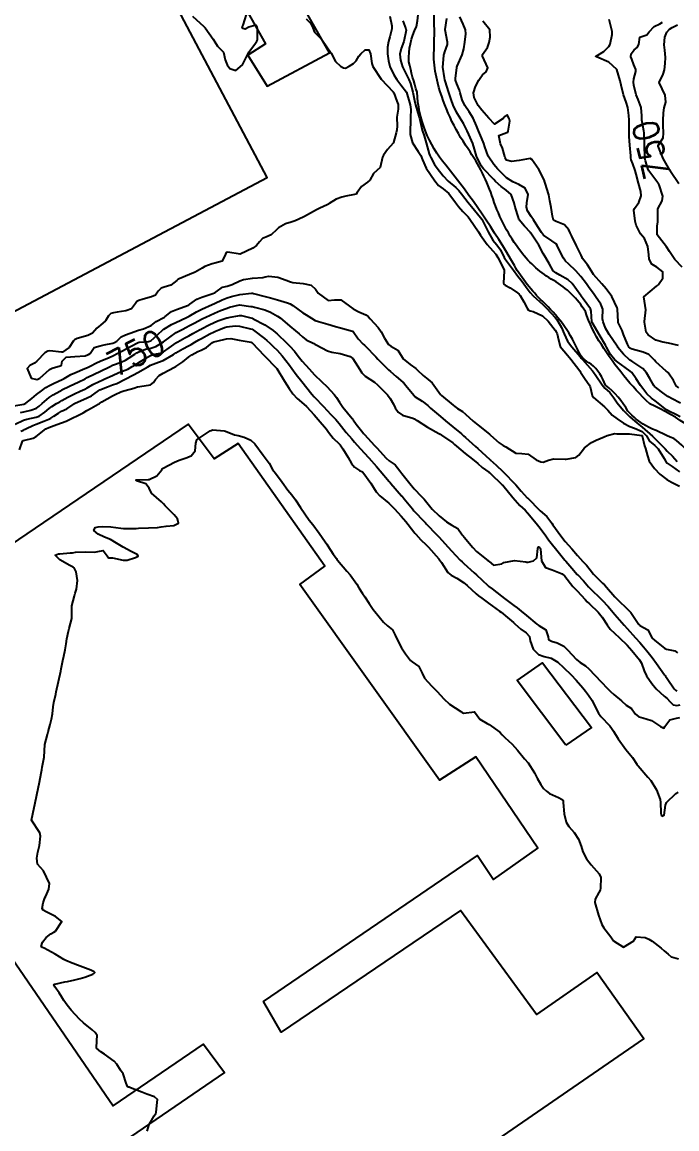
# Model space of a CAD drawing. Header units: metres. Extents: x 307586 to 320046, y 7427249 to 7434250.
# Drawn here: x 317882.7 to 317986.4, y 7430766.6 to 7430941.9 of the extents above; entities that cross this region are included whole.
import ezdxf
from ezdxf.enums import TextEntityAlignment as Align

# ---------------------------------------------------------------- set-up
doc = ezdxf.new("R2010")
doc.units = ezdxf.units.M
doc.header["$MEASUREMENT"] = 0
for name, color, linetype in [('Cotas', 45, 'Continuous'), ('Curvas de Nivel 1m', 11, 'Continuous'), ('Curvas de Nivel 5m', 15, 'Continuous'), ('Edificações', 30, 'Continuous'), ('Hidrografia', 140, 'Continuous')]:
    doc.layers.add(name, color=color, linetype=linetype)
doc.styles.add('Style-STANDARD', font='STANDARD.shx')

msp = doc.modelspace()

# ---------------------------------------------------------------- linework, layer by layer
at = {"layer": 'Curvas de Nivel 1m', "flags": 128}
for points, elevation in [([(317909.67, 7430942.88), (317911.47, 7430941.23), (317911.65, 7430941.02), (317912.94, 7430939.21), (317913.2, 7430938.78), (317913.61, 7430938.12), (317914.55, 7430937.19), (317914.83, 7430935.95), (317915.16, 7430935.18), (317915.57, 7430934.56), (317916.5, 7430934.24), (317917.58, 7430935.16), (317918.58, 7430937.15), (317919.62, 7430938.62), (317919.84, 7430938.9), (317919.93, 7430939.13), (317919.93, 7430940.84), (317919.89, 7430941.13), (317919.66, 7430941.47), (317918.56, 7430941.15), (317918.01, 7430940.79), (317917.65, 7430940.93), (317917.53, 7430941.16), (317917.56, 7430941.26), (317917.66, 7430941.42), (317918.23, 7430943.15)], 748), ([(317927.67, 7430942.45), (317928.37, 7430941.74), (317928.72, 7430941.02), (317928.98, 7430940.35), (317929.64, 7430939.63), (317930.22, 7430939), (317931.6, 7430936.99), (317932.31, 7430935.7), (317933.12, 7430934.97), (317933.58, 7430934.71), (317933.89, 7430934.65), (317934.47, 7430934.95), (317935.16, 7430935.37), (317935.59, 7430935.81), (317936.02, 7430936.52), (317936.33, 7430936.93), (317937.01, 7430937.53), (317937.61, 7430937.55), (317937.86, 7430936.92), (317938.06, 7430935.38), (317938.22, 7430934.91), (317939.55, 7430932.89), (317941.46, 7430930.87), (317941.53, 7430930.73), (317942.04, 7430929.39), (317942.25, 7430928.86), (317942.21, 7430928.15), (317942.04, 7430926.86), (317942.06, 7430925.45), (317942.02, 7430924.86), (317941.94, 7430924.38), (317941.48, 7430922.87), (317941.43, 7430922.78), (317940.56, 7430921.74), (317939.92, 7430920.88), (317939.77, 7430920.53), (317939.39, 7430918.89), (317938.34, 7430917.94), (317937.75, 7430916.91), (317937.36, 7430916.57), (317936.4, 7430915.88), (317935.76, 7430914.94), (317935.57, 7430914.7), (317935.34, 7430914.62), (317933.94, 7430914.35), (317933.33, 7430914.2), (317932.41, 7430913.89), (317931.32, 7430913.2), (317931.19, 7430913.11), (317930.96, 7430912.99), (317929.83, 7430912.48), (317929.31, 7430912.22), (317927.41, 7430911.15), (317927.29, 7430911.1), (317927.25, 7430911.08), (317927.19, 7430911.04), (317925.91, 7430910.43), (317925.28, 7430910.23), (317924.38, 7430909.97), (317923.28, 7430909.34), (317923.01, 7430909.08), (317922.1, 7430908.26), (317921.25, 7430907.89), (317920.73, 7430907.64), (317920.27, 7430907.12), (317919.81, 7430906.55), (317919.23, 7430906.14), (317917.22, 7430905.16), (317915.23, 7430905.48), (317914.98, 7430905.42), (317914.87, 7430905.18), (317914.34, 7430904.05), (317913.2, 7430903.73), (317912.75, 7430903.66), (317911.61, 7430903.22), (317911.19, 7430902.98), (317910.08, 7430902.34), (317909.18, 7430901.97), (317907.52, 7430901.27), (317907.3, 7430901.15), (317907.17, 7430901.02), (317906.21, 7430900.24), (317905.15, 7430899.93), (317904.67, 7430899.79), (317904.22, 7430899.31), (317903.77, 7430898.68), (317903.13, 7430898.39), (317901.83, 7430898.04), (317901.13, 7430897.82), (317900.81, 7430897.67), (317900.61, 7430897.36), (317899.98, 7430896.5), (317899.11, 7430896.19), (317897.71, 7430895.99), (317897.11, 7430895.9), (317896.72, 7430895.79), (317896.36, 7430895.41), (317895.89, 7430894.61), (317895.08, 7430893.91), (317894.79, 7430893.71), (317894.5, 7430893.43), (317893.81, 7430892.68), (317893.06, 7430892.3), (317891.38, 7430891.79), (317891.05, 7430891.65), (317890.94, 7430891.59), (317890.82, 7430891.47), (317890.11, 7430890.41), (317889.03, 7430889.64), (317888.89, 7430889.63), (317887.03, 7430889.84), (317886.73, 7430889.81), (317886.25, 7430889.52), (317885.01, 7430888.21), (317884.62, 7430887.93), (317883.88, 7430887.55), (317883.46, 7430887.09), (317884.08, 7430885.55), (317884.98, 7430885.3), (317885.17, 7430885.35), (317885.44, 7430885.53), (317887, 7430886.88), (317887.4, 7430887.11), (317888.68, 7430887.49), (317888.9, 7430887.6), (317889.01, 7430888.2), (317889.62, 7430888.88), (317891.02, 7430888.96), (317892.62, 7430889.05), (317893.02, 7430889.21), (317893.18, 7430889.27), (317893.44, 7430889.44), (317894.09, 7430890.37), (317895.04, 7430890.68), (317895.64, 7430890.81), (317897.05, 7430891.09), (317897.28, 7430891.16), (317897.66, 7430891.38), (317898.37, 7430892.07), (317899.06, 7430892.38), (317899.76, 7430892.67), (317901.07, 7430893.13), (317901.91, 7430893.34), (317903.08, 7430893.9), (317903.9, 7430894.5), (317905.1, 7430895.16), (317905.2, 7430895.2), (317905.34, 7430895.3), (317906.3, 7430896.1), (317907.11, 7430896.39), (317908.99, 7430897.12), (317909.12, 7430897.2), (317909.16, 7430897.21), (317909.21, 7430897.25), (317910.31, 7430898.06), (317911.13, 7430898.35), (317912.88, 7430898.94), (317913.14, 7430899.06), (317913.23, 7430899.11), (317913.38, 7430899.2), (317914.39, 7430899.96), (317915.16, 7430900.13), (317915.96, 7430900.37), (317917.17, 7430900.95), (317917.73, 7430901.15), (317919.18, 7430901.36), (317920.79, 7430901.5), (317921.18, 7430901.57), (317921.76, 7430901.68), (317923.18, 7430901.51), (317924.47, 7430901.07), (317925.17, 7430900.81), (317925.52, 7430900.71), (317927.17, 7430900.52), (317928.43, 7430900.28), (317929.16, 7430899.61), (317929.57, 7430899.01), (317931.14, 7430897.84), (317932.17, 7430897.94), (317933.14, 7430897.92), (317934.53, 7430896.95), (317935.12, 7430896.54), (317935.98, 7430896.06), (317937.11, 7430895.55), (317937.47, 7430895.28), (317937.81, 7430894.91), (317939.08, 7430893.54), (317939.56, 7430892.89), (317940.08, 7430891.86), (317940.71, 7430890.87), (317941.05, 7430890.61), (317942.18, 7430889.99), (317942.87, 7430888.84), (317943.03, 7430888.58), (317944.16, 7430887.69), (317945.01, 7430887.06), (317945.28, 7430886.82), (317946.18, 7430885.98), (317946.99, 7430885.34), (317947.63, 7430884.78), (317948.96, 7430882.95), (317949.1, 7430882.77), (317950.94, 7430881.25), (317951.21, 7430881.02), (317951.64, 7430880.74), (317952.43, 7430880.23), (317952.92, 7430879.81), (317954.11, 7430878.71), (317954.9, 7430878.09), (317956.69, 7430876.67), (317956.79, 7430876.58), (317956.88, 7430876.49), (317958.23, 7430875.3), (317958.87, 7430874.87), (317959.29, 7430874.65), (317960.85, 7430873.68), (317961.85, 7430873.62), (317962.85, 7430873.49), (317964.09, 7430872.59), (317964.84, 7430872.27), (317965.21, 7430872.21), (317966.07, 7430872.56), (317966.84, 7430872.74), (317968.68, 7430872.7), (317968.84, 7430872.7), (317970.39, 7430872.97), (317970.85, 7430873.32), (317971.75, 7430874.5), (317972.87, 7430875.33), (317973.62, 7430875.73), (317974.88, 7430876.25), (317975.34, 7430876.45), (317976.58, 7430876.75), (317976.89, 7430876.74), (317978.58, 7430876.72), (317978.89, 7430876.69), (317980.81, 7430876.46), (317980.88, 7430876.43), (317980.91, 7430876.39), (317981.27, 7430874.79), (317981.42, 7430874.38), (317981.71, 7430873.24), (317982, 7430872.37), (317982.83, 7430871.22), (317983.67, 7430870.35), (317984.8, 7430869.49), (317985.53, 7430869.06), (317986.79, 7430868.45)], 748), ([(317940.93, 7430942.88), (317941.21, 7430941.32), (317941.23, 7430940.87), (317940.92, 7430939.6), (317940.71, 7430938.88), (317940.52, 7430937.98), (317940.52, 7430936.88), (317940.68, 7430935.79), (317940.93, 7430934.88), (317941.56, 7430933.59), (317942.04, 7430932.86), (317942.68, 7430931.99), (317943.53, 7430930.84), (317944.13, 7430928.83), (317944.26, 7430928.08), (317944.21, 7430926.83), (317944.17, 7430926.14), (317944.12, 7430924.83), (317944.14, 7430924.15), (317944.48, 7430922.83), (317945.42, 7430921.44), (317945.8, 7430920.82), (317946.1, 7430920.12), (317946.69, 7430918.81), (317947.38, 7430917.77), (317948.03, 7430916.79), (317948.6, 7430916.03), (317949.35, 7430915.53), (317950.28, 7430914.76), (317951.32, 7430913.36), (317951.78, 7430912.74), (317952.49, 7430911.92), (317953.3, 7430911.08), (317953.6, 7430910.72), (317954.28, 7430909.71), (317954.94, 7430908.7), (317955.27, 7430908.2), (317956.31, 7430906.69), (317957.23, 7430905.69), (317957.71, 7430905.15), (317958, 7430904.67), (317958.93, 7430902.92), (317959.03, 7430902.65), (317959.03, 7430902.49), (317958.9, 7430900.65), (317958.96, 7430900.44), (317959.17, 7430900.28), (317959.99, 7430899.82), (317961.16, 7430899.06), (317961.38, 7430898.85), (317961.55, 7430898.62), (317962.16, 7430897.6), (317962.68, 7430896.61), (317962.85, 7430896.34), (317963.12, 7430896.22), (317963.61, 7430896.11), (317965.11, 7430895.4), (317966, 7430894.57), (317967.09, 7430893.13), (317967.31, 7430892.78), (317967.41, 7430892.56), (317967.55, 7430892.08), (317967.91, 7430890.54), (317969.04, 7430889.15), (317969.61, 7430888.52), (317971.01, 7430886.72), (317971.14, 7430886.51), (317971.85, 7430885.35), (317972.47, 7430884.49), (317972.64, 7430884.15), (317972.97, 7430882.79), (317973.18, 7430882.48), (317974.94, 7430881), (317975.43, 7430880.45), (317976.16, 7430879.68), (317976.92, 7430879.11), (317977.91, 7430878.42), (317978.91, 7430877.89), (317979.66, 7430877.64), (317980.89, 7430877.06), (317981.55, 7430876.38), (317982.06, 7430875.56), (317982.87, 7430874.89), (317983.44, 7430874.35), (317984.39, 7430872.8), (317984.62, 7430872.34), (317984.84, 7430872.09), (317985.64, 7430871.52), (317986.82, 7430870.72)], 747), ([(317942.95, 7430942.14), (317943.46, 7430940.84), (317943.49, 7430940.68), (317943.15, 7430938.85), (317942.7, 7430937.77), (317942.51, 7430936.86), (317942.62, 7430935.88), (317942.94, 7430934.85), (317943.56, 7430933.6), (317943.94, 7430932.84), (317944.17, 7430932.21), (317944.57, 7430930.83), (317944.84, 7430929.51), (317944.99, 7430928.83), (317945.49, 7430927.03), (317945.56, 7430926.82), (317945.6, 7430926.7), (317946.05, 7430924.81), (317946.33, 7430923.93), (317946.68, 7430922.81), (317947.17, 7430921.04), (317947.27, 7430920.8), (317947.41, 7430920.5), (317947.99, 7430919.38), (317948.39, 7430918.79), (317949.38, 7430917.59), (317950.14, 7430916.76), (317951.35, 7430915.71), (317951.87, 7430915.26), (317952.28, 7430914.74), (317953.32, 7430913.34), (317953.85, 7430912.71), (317955.3, 7430910.99), (317955.5, 7430910.7), (317955.7, 7430910.28), (317956.47, 7430908.69), (317957.25, 7430907.39), (317957.84, 7430906.67), (317958.44, 7430905.87), (317959.04, 7430904.65), (317959.22, 7430904.33), (317960.48, 7430902.64), (317961.18, 7430901.71), (317961.68, 7430901.12), (317962.02, 7430900.62), (317962.51, 7430899.95), (317963.16, 7430899.12), (317963.61, 7430898.6), (317965.13, 7430897.18), (317965.77, 7430896.57), (317967.11, 7430895.16), (317967.37, 7430894.82), (317967.55, 7430894.55), (317968.11, 7430893.56), (317968.52, 7430892.54), (317969.07, 7430891.41), (317969.72, 7430890.52), (317971.04, 7430888.96), (317971.25, 7430888.72), (317971.42, 7430888.5), (317973.01, 7430886.68), (317973.17, 7430886.48), (317973.54, 7430885.93), (317974.53, 7430884.46), (317974.98, 7430883.97), (317975.77, 7430883.25), (317976.4, 7430882.44), (317976.95, 7430881.61), (317977.94, 7430880.42), (317978.92, 7430879.39), (317980.07, 7430878.4), (317980.9, 7430877.78), (317982.5, 7430876.37), (317982.68, 7430876.17), (317982.88, 7430875.96), (317984.51, 7430874.34), (317984.86, 7430873.98), (317985.71, 7430873.19), (317986.45, 7430872.32)], 746), ([(317986.92, 7430879.43), (317986.35, 7430879.74), (317985.03, 7430880.34), (317984.93, 7430880.39), (317984.76, 7430880.52), (317982.96, 7430881.93), (317982.39, 7430882.37), (317981.64, 7430883.05), (317980.98, 7430883.9), (317980.65, 7430884.39), (317979.94, 7430885.45), (317979.26, 7430886.41), (317979.01, 7430886.65), (317978.21, 7430887.22), (317977.03, 7430888.07), (317976.58, 7430888.44), (317975.88, 7430889.29), (317975.23, 7430890.46), (317975.06, 7430890.78), (317974.08, 7430892.47), (317973.1, 7430894.11), (317972.95, 7430894.34), (317972.91, 7430894.48), (317972.8, 7430896.17), (317972.69, 7430896.49), (317971.53, 7430898.12), (317971.24, 7430898.51), (317971.21, 7430898.56), (317971.15, 7430898.64), (317969.79, 7430900.52), (317969.18, 7430901.1), (317967.87, 7430901.87), (317967.2, 7430902.22), (317966.77, 7430902.56), (317966.19, 7430903.59), (317965.64, 7430904.58), (317965.23, 7430905.29), (317964.5, 7430906.59), (317963.27, 7430908.49), (317963.18, 7430908.6), (317962.27, 7430909.6), (317961.41, 7430910.63), (317961.37, 7430910.71), (317961.3, 7430910.96), (317960.79, 7430912.64), (317960.63, 7430913.33), (317960.12, 7430914.64), (317959.35, 7430915.31), (317958.56, 7430915.87), (317957.66, 7430916.68), (317957.37, 7430916.98), (317955.76, 7430918.7), (317955.4, 7430919.19), (317954.64, 7430920.71), (317954.33, 7430921.8), (317954.08, 7430922.71), (317953.45, 7430924.11), (317953.14, 7430924.72), (317952.59, 7430925.85), (317952.07, 7430926.74), (317951.5, 7430927.66), (317950.95, 7430928.76), (317950.61, 7430929.68), (317950.26, 7430930.76), (317949.67, 7430932.65), (317949.64, 7430932.77), (317949.56, 7430933.09), (317949.31, 7430934.77), (317949.47, 7430936.64), (317949.48, 7430936.77), (317949.5, 7430936.87), (317949.61, 7430937.2), (317950.03, 7430938.36), (317950.06, 7430938.77), (317949.7, 7430940.73), (317949.69, 7430940.77), (317949.92, 7430942.52)], 746), ([(317986.95, 7430881.57), (317985.51, 7430882.33), (317985.15, 7430882.52), (317984.97, 7430882.63), (317983.96, 7430883.36), (317982.98, 7430884.1), (317982.84, 7430884.22), (317982.74, 7430884.36), (317982.11, 7430885.48), (317981.58, 7430886.38), (317981.01, 7430887.09), (317979.23, 7430888.21), (317979.03, 7430888.34), (317978.94, 7430888.41), (317977.95, 7430889.33), (317977.05, 7430890.39), (317977.03, 7430890.42), (317977.02, 7430890.44), (317976.92, 7430890.58), (317975.67, 7430892.45), (317975.09, 7430893.47), (317974.69, 7430894.46), (317974.63, 7430894.94), (317974.65, 7430896.46), (317974.36, 7430897.25), (317973.51, 7430898.48), (317973.16, 7430898.96), (317972.51, 7430899.83), (317972.05, 7430900.5), (317971.19, 7430901.65), (317970.39, 7430902.52), (317969.21, 7430903.63), (317968.76, 7430904.08), (317968.4, 7430904.54), (317967.99, 7430905.31), (317967.42, 7430906.56), (317967.25, 7430906.8), (317966.56, 7430907.26), (317965.27, 7430908.2), (317964.95, 7430908.58), (317964.36, 7430909.51), (317963.68, 7430910.6), (317963.3, 7430911.15), (317962.74, 7430912.04), (317962.58, 7430912.61), (317962.61, 7430913.32), (317962.83, 7430914.61), (317962.36, 7430915.62), (317961.36, 7430916.23), (317960.4, 7430916.64), (317959.37, 7430917.28), (317957.95, 7430918.67), (317957.71, 7430918.99), (317957.4, 7430919.36), (317956.5, 7430920.69), (317955.97, 7430922.15), (317955.81, 7430922.7), (317955.45, 7430923.59), (317954.97, 7430924.7), (317954.66, 7430925.51), (317954.13, 7430926.71), (317953.5, 7430927.7), (317952.81, 7430928.73), (317952.39, 7430929.6), (317952.06, 7430930.74), (317951.95, 7430931.15), (317951.55, 7430932.14), (317951.33, 7430932.75), (317951.29, 7430933.02), (317951.51, 7430934.75), (317951.53, 7430934.81), (317951.58, 7430934.93), (317952.39, 7430936.74), (317952.66, 7430937.69), (317952.82, 7430938.73), (317952.97, 7430940.05), (317952.92, 7430940.73), (317952.55, 7430941.63), (317951.98, 7430942.75)], 747), ([(317986.69, 7430884.02), (317986.29, 7430884.32), (317985.84, 7430885.17), (317985.08, 7430886.34), (317985, 7430886.41), (317984.7, 7430886.65), (317983.03, 7430888.11), (317982.83, 7430888.36), (317981.95, 7430889.29), (317981.05, 7430889.67), (317979.33, 7430890.13), (317979.05, 7430890.23), (317978.94, 7430890.3), (317978.85, 7430890.41), (317978.54, 7430890.94), (317977.95, 7430892.43), (317977.73, 7430893.07), (317977.1, 7430894.37), (317977.08, 7430894.44), (317977.08, 7430894.47), (317976.96, 7430896.44), (317976.91, 7430896.66), (317976.08, 7430898.45), (317975.17, 7430899.7), (317974.49, 7430900.47), (317973.2, 7430901.97), (317972.84, 7430902.49), (317972.21, 7430903.49), (317971.46, 7430904.51), (317971.37, 7430904.66), (317971.23, 7430905.02), (317970.51, 7430906.52), (317969.74, 7430908.05), (317969.5, 7430908.53), (317969.28, 7430909.02), (317968.59, 7430909.84), (317967.29, 7430910.36), (317966.86, 7430910.56), (317966.69, 7430911.17), (317966.46, 7430912.57), (317966.28, 7430913.63), (317966.08, 7430914.57), (317965.53, 7430916.41), (317965.48, 7430916.58), (317965.37, 7430916.95), (317964.54, 7430918.59), (317963.41, 7430920.19), (317963.13, 7430920.32), (317961.41, 7430919.99), (317960.21, 7430919.84), (317959.41, 7430920.04), (317959.18, 7430920.43), (317959.11, 7430920.65), (317958.76, 7430921.99), (317958.44, 7430922.66), (317958.17, 7430923.95), (317959.46, 7430924.43), (317959.6, 7430924.51), (317959.67, 7430924.65), (317959.9, 7430926.22), (317959.81, 7430926.65), (317959.49, 7430927.22), (317959.15, 7430926.99), (317958.89, 7430926.66), (317957.47, 7430925.75), (317956.61, 7430926.69), (317955.5, 7430927.96), (317954.91, 7430928.71), (317954.27, 7430929.97), (317954.16, 7430930.71), (317954.51, 7430931.74), (317955.01, 7430932.71), (317955.2, 7430933.06), (317955.57, 7430933.57), (317956.2, 7430934.07), (317956.43, 7430934.69), (317955.6, 7430936.55), (317955.57, 7430936.7), (317955.58, 7430936.73), (317955.6, 7430936.79), (317956.39, 7430937.92), (317956.64, 7430938.69), (317956.79, 7430939.54), (317956.73, 7430940.69), (317955.67, 7430942.08)], 748), ([(317986.65, 7430890.73), (317985.06, 7430891.09), (317984.16, 7430891.25), (317983.07, 7430891.54), (317981.83, 7430892.38), (317981.54, 7430892.84), (317981.24, 7430894.39), (317981.24, 7430894.52), (317981.48, 7430896.38), (317981.15, 7430898.39), (317983.17, 7430900.08), (317983.33, 7430900.2), (317983.48, 7430900.36), (317984.18, 7430901.35), (317984.16, 7430902.35), (317983.21, 7430903.09), (317982.44, 7430903.59), (317982.02, 7430904.38), (317981.92, 7430905.07), (317981.78, 7430906.38), (317981.26, 7430907.63), (317980.64, 7430908.4), (317979.93, 7430909.76), (317979.76, 7430910.41), (317979.59, 7430912.13), (317979.7, 7430912.41), (317980.38, 7430913.35), (317980.71, 7430914.4), (317980.66, 7430915.09), (317980.32, 7430916.4), (317979.93, 7430917.85), (317979.77, 7430918.41), (317979.4, 7430919.47), (317979.14, 7430920.14), (317979.1, 7430920.41), (317979.1, 7430920.73), (317978.95, 7430922.42), (317978.84, 7430923.8), (317978.84, 7430924.42), (317978.84, 7430925.78), (317978.81, 7430926.42), (317978.77, 7430927.15), (317978.61, 7430928.42), (317978.35, 7430929.26), (317977.92, 7430930.43), (317977.56, 7430931.92), (317977.43, 7430932.44), (317977.39, 7430932.61), (317976.85, 7430934.45), (317975.59, 7430935.59), (317973.65, 7430936.43), (317973.6, 7430936.45), (317973.59, 7430936.46), (317973.57, 7430936.48), (317973.56, 7430936.53), (317973.6, 7430936.56), (317974.82, 7430937.26), (317975.63, 7430938.08), (317975.77, 7430938.32), (317975.82, 7430938.46), (317976.15, 7430939.95), (317976.16, 7430940.45), (317975.68, 7430942.32)], 749), ([(317986.69, 7430916.33), (317985.39, 7430918.29), (317985.36, 7430918.34), (317985.27, 7430918.46), (317984.24, 7430920.35), (317983.44, 7430922.27), (317983.43, 7430922.36), (317983.44, 7430922.4), (317984.2, 7430923.61), (317984.29, 7430924.35), (317984.22, 7430925.61), (317984.24, 7430926.35), (317984.29, 7430927.57), (317984.39, 7430928.35), (317984.62, 7430929.25), (317984.52, 7430930.35), (317983.56, 7430932.36), (317984.23, 7430933.7), (317984.45, 7430934.35), (317984.55, 7430935.39), (317984.57, 7430936.35), (317984.47, 7430937.5), (317984.38, 7430938.35), (317984.46, 7430939.53), (317984.78, 7430940.35), (317985.2, 7430940.8), (317985.66, 7430941.1), (317986.48, 7430941.52)], 751), ([(317881.36, 7430881.15), (317882.93, 7430881.42), (317883.04, 7430881.45), (317883.24, 7430881.56), (317884.17, 7430882.32), (317884.95, 7430882.93), (317885.71, 7430883.53), (317886.44, 7430884.04), (317886.97, 7430884.37), (317887.71, 7430884.76), (317888.98, 7430885.33), (317889.09, 7430885.38), (317889.3, 7430885.49), (317890.38, 7430886.09), (317890.99, 7430886.37), (317892.59, 7430887.04), (317893, 7430887.23), (317893.14, 7430887.3), (317893.42, 7430887.44), (317894.46, 7430887.97), (317895.01, 7430888.22), (317896.45, 7430888.83), (317897.02, 7430889.09), (317897.23, 7430889.18), (317897.63, 7430889.38), (317898.54, 7430889.87), (317899.03, 7430890.12), (317899.85, 7430890.56), (317901.05, 7430891.17), (317901.19, 7430891.21), (317902.67, 7430891.33), (317903.05, 7430891.47), (317904.03, 7430892.34), (317905.07, 7430893.28), (317905.1, 7430893.3), (317906.34, 7430894.03), (317907.09, 7430894.4), (317907.69, 7430894.67), (317908.93, 7430895.25), (317909.1, 7430895.35), (317910.29, 7430896.06), (317911.12, 7430896.47), (317912.76, 7430897.21), (317913.12, 7430897.38), (317914.37, 7430897.95), (317915.13, 7430898.25), (317915.84, 7430898.47), (317917.14, 7430898.79), (317919.01, 7430898.99), (317919.15, 7430898.98), (317919.34, 7430898.94), (317921.14, 7430898.46), (317921.99, 7430898.25), (317923.14, 7430897.96), (317924.72, 7430897.47), (317925.13, 7430897.31), (317925.52, 7430897.06), (317927.11, 7430895.9), (317927.64, 7430895.56), (317928.49, 7430895.02), (317929.1, 7430894.67), (317929.61, 7430894.49), (317931.09, 7430894.09), (317932.31, 7430893.74), (317933.08, 7430893.53), (317935.02, 7430892.99), (317935.07, 7430892.97), (317935.1, 7430892.94), (317935.88, 7430891.75), (317936.67, 7430890.92), (317936.89, 7430890.75), (317937.05, 7430890.61), (317938.68, 7430888.89), (317939.03, 7430888.54), (317940.7, 7430886.87), (317941, 7430886.58), (317941.91, 7430885.78), (317942.98, 7430884.92), (317943.06, 7430884.84), (317943.44, 7430884.37), (317944.7, 7430882.82), (317944.95, 7430882.6), (317946.04, 7430881.9), (317946.94, 7430881.18), (317947.38, 7430880.79), (317948.92, 7430879.45), (317949.73, 7430878.76), (317950.9, 7430877.84), (317952.24, 7430876.73), (317952.57, 7430876.42), (317952.88, 7430876.13), (317954.48, 7430874.7), (317954.86, 7430874.37), (317956.75, 7430872.67), (317956.8, 7430872.63), (317956.83, 7430872.6), (317957.75, 7430871.73), (317958.81, 7430870.74), (317958.91, 7430870.65), (317960.79, 7430868.72), (317960.84, 7430868.68), (317960.88, 7430868.63), (317961.74, 7430867.65), (317962.69, 7430866.6), (317962.73, 7430866.56), (317962.76, 7430866.53), (317964.65, 7430864.58), (317964.74, 7430864.5), (317965.81, 7430863.64), (317966.57, 7430862.55), (317966.72, 7430862.3), (317967.99, 7430860.54), (317968.68, 7430859.68), (317969.74, 7430858.52), (317970.66, 7430857.46), (317971.51, 7430856.5), (317972.05, 7430855.91), (317972.63, 7430855.15), (317973.16, 7430854.47), (317974.61, 7430853.07), (317974.94, 7430852.79), (317975.25, 7430852.45), (317976.58, 7430850.9), (317977.05, 7430850.43), (317978.56, 7430848.96), (317979.08, 7430848.4), (317980.38, 7430846.53), (317980.5, 7430846.39), (317980.52, 7430846.37), (317981.8, 7430845.65), (317982.48, 7430844.36), (317982.84, 7430844.01), (317984.49, 7430842.73), (317984.76, 7430842.61), (317986.04, 7430842.32), (317986.48, 7430842.03)], 749), ([(317881.55, 7430878.24), (317882.9, 7430878.88), (317883.41, 7430879.05), (317884.9, 7430879.35), (317885.37, 7430879.53), (317886.27, 7430880.17), (317886.92, 7430880.73), (317887.37, 7430881.07), (317888.1, 7430881.5), (317888.63, 7430881.79), (317888.94, 7430881.97), (317889.9, 7430882.52), (317890.95, 7430883.06), (317891.84, 7430883.46), (317892.6, 7430883.8), (317892.96, 7430883.99), (317893.87, 7430884.53), (317894.98, 7430885.08), (317895.22, 7430885.18), (317895.76, 7430885.41), (317896.99, 7430885.98), (317897.96, 7430886.41), (317899, 7430886.8), (317899.39, 7430886.97), (317900.1, 7430887.36), (317900.66, 7430887.7), (317901.01, 7430887.92), (317902.54, 7430888.85), (317903.02, 7430889.14), (317903.15, 7430889.19), (317903.69, 7430889.31), (317904.77, 7430889.56), (317905.03, 7430889.68), (317905.96, 7430890.36), (317907.05, 7430891.12), (317907.14, 7430891.18), (317907.3, 7430891.27), (317908.41, 7430891.9), (317909.06, 7430892.26), (317909.71, 7430892.6), (317910.88, 7430893.23), (317911, 7430893.3), (317911.07, 7430893.34), (317912.3, 7430893.99), (317913.09, 7430894.37), (317913.68, 7430894.6), (317915.1, 7430895.07), (317915.19, 7430895.09), (317915.61, 7430895.17), (317916.84, 7430895.43), (317917.11, 7430895.47), (317917.39, 7430895.44), (317918.7, 7430895.14), (317919.1, 7430895.02), (317919.28, 7430894.95), (317921.09, 7430894), (317922.41, 7430893.09), (317922.78, 7430892.79), (317923.07, 7430892.53), (317924.62, 7430891.06), (317925.05, 7430890.62), (317925.8, 7430889.8), (317926.39, 7430889.04), (317927.02, 7430888.25), (317928.11, 7430887.02), (317928.99, 7430886.08), (317930.11, 7430885), (317930.97, 7430884.15), (317932.09, 7430882.97), (317932.47, 7430882.49), (317932.94, 7430881.74), (317933.46, 7430880.95), (317934.92, 7430879.17), (317935.02, 7430879.05), (317935.1, 7430878.94), (317935.58, 7430878.25), (317936.63, 7430876.91), (317936.74, 7430876.77), (317936.88, 7430876.63), (317938.48, 7430874.89), (317938.86, 7430874.49), (317940.32, 7430872.88), (317940.83, 7430872.44), (317941.75, 7430871.78), (317942.49, 7430870.84), (317942.63, 7430870.66), (317942.81, 7430870.43), (317944.1, 7430868.83), (317944.78, 7430867.98), (317945.92, 7430866.8), (317946.34, 7430866.37), (317946.75, 7430865.86), (317947.62, 7430864.78), (317948.73, 7430863.74), (317949.9, 7430862.76), (317950.71, 7430862.24), (317951.66, 7430861.7), (317952.39, 7430860.72), (317952.52, 7430860.55), (317952.69, 7430860.33), (317954.05, 7430858.71), (317954.66, 7430858.09), (317956.42, 7430856.67), (317956.55, 7430856.58), (317956.64, 7430856.51), (317957.36, 7430855.94), (317958.64, 7430856.14), (317958.97, 7430856.31), (317960.64, 7430856.63), (317962.47, 7430856.43), (317962.64, 7430856.41), (317962.84, 7430856.4), (317963.69, 7430856.59), (317964.18, 7430857.05), (317964.34, 7430858.58), (317964.46, 7430858.8), (317964.67, 7430858.65), (317964.7, 7430858.61), (317964.72, 7430858.58), (317964.8, 7430858.45), (317964.92, 7430856.58), (317965.59, 7430855.53), (317966.63, 7430855.17), (317968.22, 7430854.53), (317968.62, 7430854.15), (317969.89, 7430852.52), (317970.59, 7430851.85), (317971.88, 7430850.49), (317972.19, 7430850.11), (317972.57, 7430849.77), (317973.92, 7430848.47), (317974.54, 7430847.66), (317975.32, 7430846.45), (317975.84, 7430845.76), (317976.51, 7430845.16), (317977.32, 7430844.42), (317978.49, 7430843.23), (317979.24, 7430842.4), (317980.46, 7430840.94), (317980.8, 7430840.38), (317981.22, 7430839.16), (317981.59, 7430838.37), (317982.42, 7430837.19), (317983.12, 7430836.35), (317984.39, 7430835.17), (317984.85, 7430834.79), (317985.27, 7430834.33), (317985.82, 7430833.77), (317986.38, 7430833.67), (317986.9, 7430833.78)], 751), ([(317882.44, 7430877.12), (317882.88, 7430877.31), (317883.05, 7430877.39), (317883.35, 7430877.56), (317884.38, 7430878.05), (317884.89, 7430878.24), (317886.1, 7430878.73), (317886.9, 7430879.05), (317887.21, 7430879.19), (317887.7, 7430879.5), (317888.4, 7430880), (317888.91, 7430880.28), (317889.72, 7430880.68), (317890.91, 7430881.47), (317890.97, 7430881.5), (317892.94, 7430882.41), (317893.64, 7430882.74), (317894.58, 7430883.42), (317894.8, 7430883.58), (317894.96, 7430883.66), (317896.19, 7430884.18), (317896.97, 7430884.46), (317897.65, 7430884.71), (317898.98, 7430885.37), (317900.31, 7430886.04), (317900.99, 7430886.41), (317902.55, 7430887.33), (317903.01, 7430887.57), (317904.27, 7430888.05), (317905.01, 7430888.35), (317906.64, 7430889.28), (317906.87, 7430889.43), (317907.03, 7430889.53), (317908.12, 7430890.17), (317909.04, 7430890.66), (317909.43, 7430890.87), (317910.03, 7430891.24), (317910.66, 7430891.63), (317911.06, 7430891.84), (317912.4, 7430892.54), (317913.07, 7430892.86), (317913.31, 7430892.96), (317913.82, 7430893.19), (317914.7, 7430893.57), (317915.08, 7430893.67), (317916.43, 7430893.81), (317917.08, 7430893.79), (317918.86, 7430893.35), (317919.08, 7430893.27), (317919.32, 7430893.13), (317921.06, 7430891.81), (317921.45, 7430891.5), (317921.88, 7430891.1), (317922.48, 7430890.52), (317923.04, 7430889.97), (317923.84, 7430889.07), (317925.01, 7430887.58), (317925.38, 7430887.05), (317926.05, 7430886.1), (317926.98, 7430885.03), (317928.58, 7430883.01), (317928.95, 7430882.57), (317930.44, 7430880.99), (317930.93, 7430880.48), (317931.64, 7430879.7), (317932.34, 7430878.97), (317932.9, 7430878.33), (317934.02, 7430876.95), (317934.87, 7430875.9), (317935.33, 7430875.39), (317935.76, 7430874.93), (317936.85, 7430873.73), (317937.58, 7430872.9), (317938.82, 7430871.52), (317939.37, 7430870.88), (317940.8, 7430869.19), (317940.95, 7430869.02), (317941.08, 7430868.87), (317942.76, 7430866.92), (317942.84, 7430866.84), (317943.2, 7430866.4), (317944.49, 7430864.82), (317944.74, 7430864.54), (317946.39, 7430862.79), (317946.54, 7430862.62), (317946.71, 7430862.43), (317948.33, 7430860.77), (317948.69, 7430860.38), (317950.15, 7430858.76), (317950.66, 7430858.21), (317952.06, 7430856.73), (317952.35, 7430856.43), (317952.64, 7430856.17), (317954.25, 7430854.7), (317954.62, 7430854.36), (317956.43, 7430852.67), (317956.52, 7430852.6), (317956.59, 7430852.54), (317957.1, 7430852.15), (317958.58, 7430851.02), (317959.06, 7430850.65), (317960.56, 7430849.51), (317961.07, 7430849.13), (317961.7, 7430848.61), (317962.54, 7430847.92), (317964.2, 7430846.58), (317964.52, 7430846.38), (317965.61, 7430845.65), (317966.01, 7430844.56), (317966.07, 7430844.13), (317966.5, 7430843.88), (317967.4, 7430843.63), (317968.49, 7430843.07), (317969.04, 7430842.52), (317970.46, 7430840.99), (317971.09, 7430840.5), (317971.91, 7430839.95), (317972.44, 7430839.49), (317973.39, 7430838.47), (317974.42, 7430837.39), (317975.36, 7430836.45), (317975.88, 7430835.92), (317976.39, 7430835.45), (317977.61, 7430834.42), (317978.38, 7430833.73), (317979.18, 7430833.21), (317979.79, 7430832.39), (317980.36, 7430831.88), (317981, 7430831.73), (317982.35, 7430831.31), (317983.77, 7430830.35), (317984.33, 7430830.1), (317984.5, 7430830.34), (317985.28, 7430831.4), (317986.35, 7430831.68), (317986.86, 7430831.8)], 752), ([(317882.25, 7430874.16), (317882.71, 7430875.56), (317882.86, 7430875.66), (317884.39, 7430876.03), (317884.87, 7430876.29), (317886.41, 7430877.52), (317886.89, 7430877.74), (317888.17, 7430878.22), (317888.89, 7430878.48), (317889.65, 7430878.73), (317890.9, 7430879.34), (317891.16, 7430879.47), (317892.32, 7430880.04), (317892.92, 7430880.39), (317893.59, 7430880.77), (317894.69, 7430881.42), (317894.86, 7430881.49), (317894.93, 7430881.53), (317895.3, 7430881.78), (317896.95, 7430882.75), (317897.38, 7430882.96), (317898.32, 7430883.38), (317898.79, 7430883.53), (317898.96, 7430883.57), (317900.37, 7430883.95), (317900.96, 7430884.15), (317901.99, 7430884.31), (317902.97, 7430884.48), (317903.46, 7430884.83), (317903.78, 7430885.31), (317904.37, 7430885.93), (317904.99, 7430886.33), (317906.8, 7430887.27), (317907, 7430887.38), (317908.14, 7430888.14), (317909.02, 7430888.87), (317909.23, 7430889.04), (317909.55, 7430889.24), (317910.52, 7430889.74), (317911.03, 7430889.96), (317911.89, 7430890.37), (317912.84, 7430891.2), (317913.05, 7430891.31), (317914.6, 7430891.64), (317915.06, 7430891.76), (317915.71, 7430891.82), (317917.06, 7430891.55), (317918.96, 7430891.22), (317919.05, 7430891.18), (317919.12, 7430891.13), (317921.03, 7430889.13), (317923, 7430887.08), (317924.21, 7430885.07), (317924.97, 7430883.9), (317925.55, 7430883.05), (317926.22, 7430882.31), (317926.94, 7430881.75), (317927.71, 7430881.02), (317928.92, 7430879.7), (317929.56, 7430879), (317930.89, 7430877.45), (317931.22, 7430876.98), (317931.91, 7430876.01), (317932.86, 7430875.13), (317933.04, 7430874.96), (317933.45, 7430874.36), (317934.33, 7430872.95), (317934.82, 7430872.01), (317935.3, 7430871.41), (317936.1, 7430870.92), (317936.57, 7430870.68), (317936.81, 7430870.45), (317937.9, 7430868.9), (317938.77, 7430867.51), (317939.32, 7430866.88), (317940.75, 7430865.72), (317941.2, 7430865.31), (317941.63, 7430864.86), (317942.73, 7430863.69), (317943.47, 7430862.83), (317944.7, 7430861.22), (317944.87, 7430860.99), (317945.01, 7430860.82), (317945.81, 7430859.93), (317946.68, 7430859.16), (317947.05, 7430858.79), (317948.65, 7430856.94), (317948.78, 7430856.77), (317949.09, 7430856.31), (317950.1, 7430854.76), (317950.62, 7430854.32), (317951.51, 7430853.84), (317952.6, 7430853.18), (317953.19, 7430852.71), (317954.58, 7430851.38), (317954.96, 7430851.07), (317955.47, 7430850.69), (317956.11, 7430850.22), (317956.57, 7430849.92), (317958.3, 7430848.65), (317958.55, 7430848.45), (317959.55, 7430847.63), (317960.53, 7430846.82), (317960.74, 7430846.63), (317961.69, 7430845.79), (317962.51, 7430845.2), (317963.03, 7430844.59), (317963.16, 7430843.92), (317963.61, 7430842.59), (317964.46, 7430841.74), (317965.35, 7430841.45), (317966.46, 7430841.16), (317967.53, 7430840.54), (317968.44, 7430839.69), (317969.62, 7430838.52), (317970.42, 7430837.72), (317971.49, 7430836.49), (317971.89, 7430835.98), (317972.39, 7430835.32), (317972.96, 7430834.47), (317973.55, 7430833.28), (317973.97, 7430832.46), (317974.36, 7430831.96), (317975.75, 7430830.44), (317976.01, 7430830.11), (317976.33, 7430829.64), (317977.11, 7430828.42), (317978.29, 7430826.71), (317978.54, 7430826.41), (317979.34, 7430825.46), (317980.06, 7430824.38), (317980.14, 7430824.26), (317980.26, 7430824.12), (317981.8, 7430822.36), (317982.24, 7430821.83), (317983.17, 7430820.35), (317983.74, 7430818.8), (317983.81, 7430818.34), (317983.83, 7430816.68), (317983.92, 7430816.34), (317984.16, 7430816.17), (317984.39, 7430816.34), (317984.6, 7430817.92), (317984.76, 7430818.33), (317986.21, 7430819.76), (317986.57, 7430819.94)], 753), ([(317902.49, 7430766.24), (317902.77, 7430767.3), (317903.58, 7430768.69), (317903.82, 7430769.04), (317903.91, 7430769.29), (317904.07, 7430770.82), (317904.09, 7430771.29), (317903.62, 7430771.72), (317902.44, 7430772.13), (317901.62, 7430772.42), (317899.85, 7430773.12), (317899.63, 7430773.21), (317899.53, 7430773.24), (317899.35, 7430773.34), (317899.14, 7430773.85), (317898.64, 7430775.36), (317898.25, 7430775.94), (317897.68, 7430776.87), (317897.24, 7430777.37), (317895.69, 7430778.46), (317895.11, 7430778.81), (317894.46, 7430779.41), (317894.49, 7430780.64), (317894.54, 7430781.41), (317894.22, 7430781.9), (317893.74, 7430782.31), (317892.38, 7430783.43), (317891.76, 7430784.01), (317890.43, 7430785.45), (317889.79, 7430786.23), (317889.27, 7430786.94), (317888.95, 7430787.47), (317888.51, 7430788.18), (317887.82, 7430789.11), (317887.66, 7430789.49), (317887.77, 7430789.55), (317887.82, 7430789.56), (317889.4, 7430789.9), (317889.83, 7430789.99), (317891.03, 7430790.25), (317891.84, 7430790.44), (317892.61, 7430790.66), (317893.85, 7430791.15), (317894.03, 7430791.23), (317894.19, 7430791.41), (317894.01, 7430791.57), (317893.85, 7430791.63), (317893.54, 7430791.74), (317891.86, 7430792.39), (317890.33, 7430792.99), (317889.87, 7430793.18), (317889.67, 7430793.26), (317889.28, 7430793.47), (317887.89, 7430794.32), (317886.17, 7430795.24), (317885.9, 7430795.36), (317885.7, 7430795.51), (317885.91, 7430796.21), (317886.47, 7430796.95), (317887.23, 7430797.5), (317887.66, 7430797.76), (317887.93, 7430797.96), (317888.94, 7430799.47), (317887.95, 7430800.29), (317886.46, 7430801.01), (317885.97, 7430801.29), (317885.81, 7430801.51), (317885.98, 7430802.43), (317886.28, 7430803.22), (317886.39, 7430803.51), (317886.9, 7430804.61), (317887, 7430805.5), (317886.04, 7430807.51), (317885.08, 7430808.55), (317884.97, 7430809.53), (317885.17, 7430810.43), (317885.43, 7430811.52), (317885.57, 7430812.98), (317885.45, 7430813.52), (317884.14, 7430815.54), (317884.57, 7430817.53), (317884.67, 7430818.03), (317884.99, 7430819.53), (317885.2, 7430820.53), (317885.41, 7430821.52), (317885.68, 7430822.97), (317885.76, 7430823.52), (317885.84, 7430823.92), (317886.15, 7430825.51), (317886.28, 7430827.51), (317886.7, 7430829.11), (317886.81, 7430829.5), (317887.12, 7430830.7), (317887.33, 7430831.5), (317887.49, 7430832.35), (317887.6, 7430833.5), (317887.7, 7430834.16), (317887.98, 7430835.49), (317888.05, 7430835.83), (317888.4, 7430837.49), (317888.79, 7430839.12), (317888.86, 7430839.49), (317889.11, 7430840.82), (317889.25, 7430841.48), (317889.46, 7430842.48), (317889.63, 7430843.48), (317889.74, 7430844.23), (317890, 7430845.48), (317890.11, 7430845.87), (317890.52, 7430847.47), (317890.54, 7430849.47), (317890.97, 7430851.06), (317891.07, 7430851.46), (317891.25, 7430852.13), (317891.43, 7430853.46), (317891.2, 7430854.88), (317890.89, 7430855.47), (317890.74, 7430855.59), (317890.62, 7430855.65), (317890.23, 7430855.87), (317888.64, 7430856.76), (317887.88, 7430857.5), (317888.43, 7430857.7), (317888.65, 7430857.72), (317890.27, 7430857.86), (317890.65, 7430857.89), (317891.14, 7430857.95), (317892.65, 7430858.04), (317894.1, 7430857.97), (317894.65, 7430858.06), (317895.49, 7430858.25), (317896.11, 7430857.4), (317896.33, 7430857.08), (317896.64, 7430857.09), (317896.95, 7430857.07), (317898.64, 7430856.7), (317899.29, 7430856.71), (317900.64, 7430857.11), (317901.04, 7430857.34), (317900.88, 7430857.59), (317900.65, 7430857.7), (317899.95, 7430858.06), (317898.66, 7430858.75), (317897.61, 7430859.38), (317896.67, 7430859.96), (317895.71, 7430860.37), (317894.68, 7430860.85), (317894.01, 7430861.43), (317894.23, 7430861.89), (317894.7, 7430862), (317895.32, 7430862.03), (317896.7, 7430861.99), (317898.32, 7430861.75), (317898.7, 7430861.71), (317900.33, 7430861.72), (317900.7, 7430861.72), (317901.1, 7430861.75), (317902.7, 7430861.82), (317904.11, 7430861.9), (317904.7, 7430861.96), (317905.49, 7430862.07), (317906.7, 7430862.19), (317907.43, 7430862.54), (317907.28, 7430863.26), (317906.72, 7430863.91), (317905.33, 7430865.29), (317905.07, 7430865.62), (317904.75, 7430865.93), (317903.17, 7430867.32), (317902.77, 7430868.1), (317902.26, 7430868.81), (317900.78, 7430869.25), (317900.7, 7430869.35), (317900.71, 7430869.42), (317900.78, 7430869.44), (317902.64, 7430869.47), (317902.79, 7430869.48), (317904.02, 7430870.08), (317904.81, 7430871.02), (317904.9, 7430871.21), (317905.01, 7430871.3), (317906.82, 7430872.21), (317907.56, 7430872.53), (317908.83, 7430872.99), (317909.02, 7430873.06), (317909.43, 7430873.24), (317910.05, 7430874.03), (317910.18, 7430875.24), (317910.36, 7430875.74), (317910.87, 7430876.12), (317912.43, 7430877.21), (317912.88, 7430877.37), (317914.69, 7430877.18), (317914.88, 7430877.12), (317916.3, 7430876.58), (317916.88, 7430876.45), (317917.81, 7430876.21), (317918.87, 7430875.71), (317919.54, 7430875.12), (317920.84, 7430873.34), (317921, 7430873.11), (317921.78, 7430872.06), (317922.35, 7430871.09), (317922.54, 7430870.81), (317922.81, 7430870.49), (317923.87, 7430869.07), (317924.77, 7430867.79), (317925.37, 7430867.05), (317925.98, 7430866.27), (317926.74, 7430865.03), (317928.15, 7430863.02), (317928.71, 7430862.33), (317929.73, 7430861), (317930.68, 7430859.6), (317930.93, 7430859.24), (317931.11, 7430858.98), (317931.95, 7430857.67), (317932.45, 7430856.96), (317932.53, 7430856.85), (317932.64, 7430856.72), (317934.12, 7430854.95), (317934.61, 7430854.36), (317935.67, 7430852.92), (317936.01, 7430852.34), (317936.58, 7430851.44), (317936.97, 7430850.91), (317937.62, 7430849.84), (317938.27, 7430848.89), (317938.55, 7430848.55), (317939.93, 7430846.88), (317940.52, 7430846.31), (317941.31, 7430845.66), (317941.75, 7430844.85), (317942.48, 7430843.3), (317942.78, 7430842.84), (317943.42, 7430841.87), (317944.19, 7430840.82), (317944.45, 7430840.61), (317945.52, 7430839.88), (317946.05, 7430838.8), (317946.42, 7430838), (317947.53, 7430836.78), (317948.39, 7430835.91), (317949.45, 7430834.76), (317950.37, 7430833.88), (317952.15, 7430832.72), (317952.35, 7430832.6), (317952.6, 7430832.47), (317954.35, 7430832.7), (317955.18, 7430831.52), (317956.33, 7430830.83), (317956.65, 7430830.67), (317958.32, 7430829.45), (317958.72, 7430829.04), (317959.11, 7430828.64), (317960.3, 7430827.57), (317961.16, 7430826.61), (317962.27, 7430825.26), (317962.81, 7430824.59), (317963.81, 7430823.02), (317964.03, 7430822.58), (317964.23, 7430822.19), (317964.82, 7430821.16), (317965.27, 7430820.56), (317965.75, 7430820.1), (317966.21, 7430819.77), (317967.63, 7430819.1), (317968.2, 7430818.81), (317968.34, 7430818.67), (317968.37, 7430818.53), (317968.38, 7430818.34), (317968.52, 7430816.52), (317968.85, 7430815.22), (317969.28, 7430814.51), (317969.69, 7430814.06), (317970.13, 7430813.55), (317970.78, 7430812.49), (317971.21, 7430811.38), (317971.51, 7430810.49), (317972.08, 7430809.38), (317972.79, 7430808.47), (317974.05, 7430807.03), (317974.33, 7430806.46), (317974.3, 7430804.73), (317974.22, 7430804.46), (317974.02, 7430804.08), (317973.45, 7430803.02), (317973.4, 7430802.47), (317973.97, 7430800.46), (317974.49, 7430798.99), (317974.8, 7430798.45), (317975.93, 7430797.06), (317976.37, 7430796.43), (317977.91, 7430795.41), (317979.55, 7430796.39), (317979.69, 7430796.62), (317979.93, 7430797.04), (317981.37, 7430796.92), (317981.93, 7430796.67), (317982.48, 7430796.35), (317983.91, 7430795.24), (317984.4, 7430794.83), (317984.99, 7430794.32), (317985.47, 7430793.89), (317985.9, 7430793.75), (317986.65, 7430793.54)], 754)]:
    msp.add_lwpolyline(points, dxfattribs=dict(at, elevation=elevation))
at = {"layer": 'Curvas de Nivel 5m', "elevation": 750, "flags": 128}
for points in [[(317987.21, 7430903.11), (317986.09, 7430904.33), (317985.24, 7430905.58), (317984.72, 7430906.35), (317983.27, 7430908.23), (317983.24, 7430908.36), (317983.29, 7430909.59), (317983.35, 7430910.3), (317983.35, 7430910.36), (317983.37, 7430912.31), (317983.39, 7430912.36), (317984.06, 7430913.63), (317984.16, 7430914.35), (317983.58, 7430916.14), (317983.45, 7430916.36), (317983.36, 7430916.49), (317981.96, 7430918.38), (317981.77, 7430918.76), (317981.41, 7430919.97), (317981.31, 7430920.39), (317981.29, 7430920.52), (317981.25, 7430922.39), (317981.24, 7430922.6), (317981.19, 7430924.39), (317981.15, 7430924.7), (317980.86, 7430926.4), (317980.81, 7430927.08), (317980.72, 7430928.4), (317980.27, 7430929.66), (317979.95, 7430930.41), (317979.56, 7430931.94), (317979.52, 7430932.41), (317979.57, 7430932.95), (317979.86, 7430934.13), (317979.86, 7430934.41), (317979.59, 7430935.17), (317979.23, 7430936.05), (317979.1, 7430936.42), (317979.13, 7430936.89), (317979.62, 7430937.53), (317980.1, 7430937.93), (317980.34, 7430938.4), (317980.51, 7430939.54), (317981.65, 7430939.94), (317982.01, 7430940.38), (317982.78, 7430941.26), (317983.67, 7430941.68), (317984.1, 7430941.93)], [(317882.39, 7430880.09), (317882.91, 7430880.22), (317884.03, 7430880.44), (317884.92, 7430880.8), (317885.36, 7430881.1), (317885.84, 7430881.53), (317886.94, 7430882.47), (317887.56, 7430882.89), (317888.64, 7430883.49), (317888.84, 7430883.6), (317888.96, 7430883.66), (317890.17, 7430884.28), (317890.97, 7430884.65), (317891.53, 7430884.91), (317892.63, 7430885.45), (317892.98, 7430885.62), (317894.2, 7430886.22), (317894.99, 7430886.61), (317896.59, 7430887.4), (317897, 7430887.57), (317898.33, 7430888.05), (317899.01, 7430888.37), (317899.63, 7430888.75), (317900.52, 7430889.36), (317900.83, 7430889.55), (317901.03, 7430889.66), (317902.23, 7430890.13), (317903.04, 7430890.3), (317903.83, 7430890.53), (317905.05, 7430891.3), (317907.07, 7430892.75), (317907.39, 7430892.95), (317907.99, 7430893.26), (317908.72, 7430893.62), (317909.08, 7430893.8), (317910.03, 7430894.3), (317911.1, 7430894.9), (317911.31, 7430895.01), (317911.75, 7430895.22), (317913.11, 7430895.83), (317914.08, 7430896.23), (317915.12, 7430896.63), (317915.53, 7430896.76), (317917.12, 7430897.16), (317918.9, 7430896.91), (317919.12, 7430896.86), (317919.49, 7430896.76), (317921.12, 7430896.35), (317922.01, 7430896), (317923.11, 7430895.38), (317923.54, 7430895.08), (317925.08, 7430893.78), (317925.98, 7430893.05), (317926.57, 7430892.55), (317927.06, 7430892.07), (317927.65, 7430891.62), (317928.87, 7430891.01), (317929.05, 7430890.92), (317929.26, 7430890.8), (317931.04, 7430889.85), (317931.72, 7430889.66), (317933.04, 7430889.45), (317934.62, 7430888.94), (317935.03, 7430888.63), (317936.15, 7430886.92), (317936.48, 7430886.4), (317936.99, 7430885.87), (317938.49, 7430884.89), (317938.98, 7430884.5), (317940.53, 7430882.87), (317940.95, 7430882.32), (317941.49, 7430881.41), (317941.77, 7430880.86), (317942.21, 7430880.14), (317942.92, 7430879.68), (317944.55, 7430879.2), (317944.91, 7430879.03), (317945.04, 7430878.94), (317945.25, 7430878.82), (317946.9, 7430877.76), (317948.67, 7430876.77), (317948.88, 7430876.67), (317949.12, 7430876.53), (317950.87, 7430875.3), (317951.16, 7430875.04), (317951.49, 7430874.74), (317952.85, 7430873.59), (317954.01, 7430872.71), (317954.83, 7430872.01), (317955.53, 7430871.4), (317956.58, 7430870.67), (317956.72, 7430870.57), (317956.81, 7430870.48), (317958.71, 7430868.65), (317958.79, 7430868.56), (317960.42, 7430866.63), (317960.76, 7430866.23), (317961.52, 7430865.39), (317962.34, 7430864.61), (317962.74, 7430864.2), (317964.07, 7430862.59), (317964.71, 7430861.8), (317965.62, 7430860.57), (317966.06, 7430859.93), (317966.68, 7430859.14), (317967.17, 7430858.55), (317968.65, 7430856.72), (317968.81, 7430856.53), (317970.06, 7430855.09), (317970.56, 7430854.51), (317970.62, 7430854.45), (317971.57, 7430853.45), (317972.4, 7430852.48), (317972.6, 7430852.26), (317974.46, 7430850.46), (317974.57, 7430850.35), (317975.5, 7430849.38), (317976.27, 7430848.43), (317976.55, 7430848.09), (317978.05, 7430846.41), (317978.52, 7430845.89), (317979.84, 7430844.4), (317980.5, 7430843.66), (317981.1, 7430842.99), (317981.62, 7430842.37), (317982.47, 7430841.3), (317983.17, 7430840.35), (317984.43, 7430838.53), (317984.52, 7430838.42), (317984.58, 7430838.34), (317984.83, 7430837.94), (317985.95, 7430836.32), (317986.18, 7430836.09), (317986.4, 7430835.97)]]:
    msp.add_lwpolyline(points, dxfattribs=at)
at = {"layer": 'Edificações'}
for points in [[(317812.74, 7430904.42), (317831.35, 7430869.62), (317921.46, 7430917.32), (317905.53, 7430947.45), (317913.75, 7430951.75), (317921.22, 7430938.47), (317918.44, 7430936.7), (317921.47, 7430931.77), (317931.35, 7430937.08), (317909.45, 7430975.53), (317899.96, 7430969.97), (317908.57, 7430954.54), (317903.25, 7430951.5), (317897.05, 7430963.14), (317856.66, 7430941.86), (317854.89, 7430945.53), (317801.98, 7430917.83), (317809.7, 7430902.65), (317812.74, 7430904.42)], [(317968.82, 7430827.39), (317961.06, 7430837.65), (317965.09, 7430840.45), (317972.85, 7430830.2)]]:
    msp.add_lwpolyline(points, close=True, dxfattribs=at)
msp.add_lwpolyline([(317915.68, 7430735.81), (317981.14, 7430780.9), (317973.72, 7430791.38), (317964.13, 7430784.74), (317952.1, 7430801.23), (317923.7, 7430781.92), (317920.89, 7430786.78), (317954.79, 7430809.95), (317957.34, 7430806.11), (317964.38, 7430811.1), (317954.53, 7430825.55), (317948.77, 7430821.87), (317926.63, 7430852.83), (317930.6, 7430855.77), (317916.91, 7430875.2), (317913.07, 7430872.77), (317908.98, 7430878.27), (317872.64, 7430853.59), (317870.21, 7430856.79), (317848.21, 7430841.45), (317897.08, 7430770.3), (317911.41, 7430780.02), (317914.74, 7430775.54), (317892.98, 7430760.68)], dxfattribs=at)
at = {"layer": 'Hidrografia'}
for points in [[(317988.71, 7430872.7, 0.145982), (317985.89, 7430875.96, -0.009563), (317981.43, 7430878.01, -0.063635), (317978.63, 7430880.29, 0.100923), (317975.08, 7430884.41, 0.122665), (317972.83, 7430887.77, -0.218595), (317970.66, 7430890.14, 0.098142), (317965.13, 7430897.67, -0.070766), (317960.64, 7430903.37, 0.040189), (317949.77, 7430919.26, -0.164573), (317945.23, 7430930.84, -0.022629), (317943.93, 7430935.66, -0.125617), (317945.13, 7430941.21, 0.037962), (317945.78, 7430948.82, 0.019152)], [(317993.9, 7430872.92, 0.103309), (317982.08, 7430881.47, -0.062123), (317974.42, 7430890.85, -0.062112), (317971.89, 7430896.07, 0.129501), (317966.87, 7430901, -0.101501), (317961.66, 7430905.58, -0.081902), (317957.27, 7430913.92, 0.071939), (317953.31, 7430921.85, -0.088303), (317948.51, 7430932.27, -0.04624), (317947.88, 7430936.08, 0.029163), (317947.65, 7430948.45, 0.042185)]]:
    msp.add_lwpolyline(points, format="xyb", dxfattribs=at)

# ---------------------------------------------------------------- texts
at = {"layer": 'Cotas', "style": 'Style-STANDARD'}
for rotation, p in [(103.7888, (317982.27, 7430921.69, 750)), (26.9996, (317900.67, 7430889.53, 750))]:
    msp.add_text('750', height=4, rotation=rotation, dxfattribs=at).set_placement(p, align=Align.MIDDLE_CENTER)

doc.saveas('drawing.dxf')
